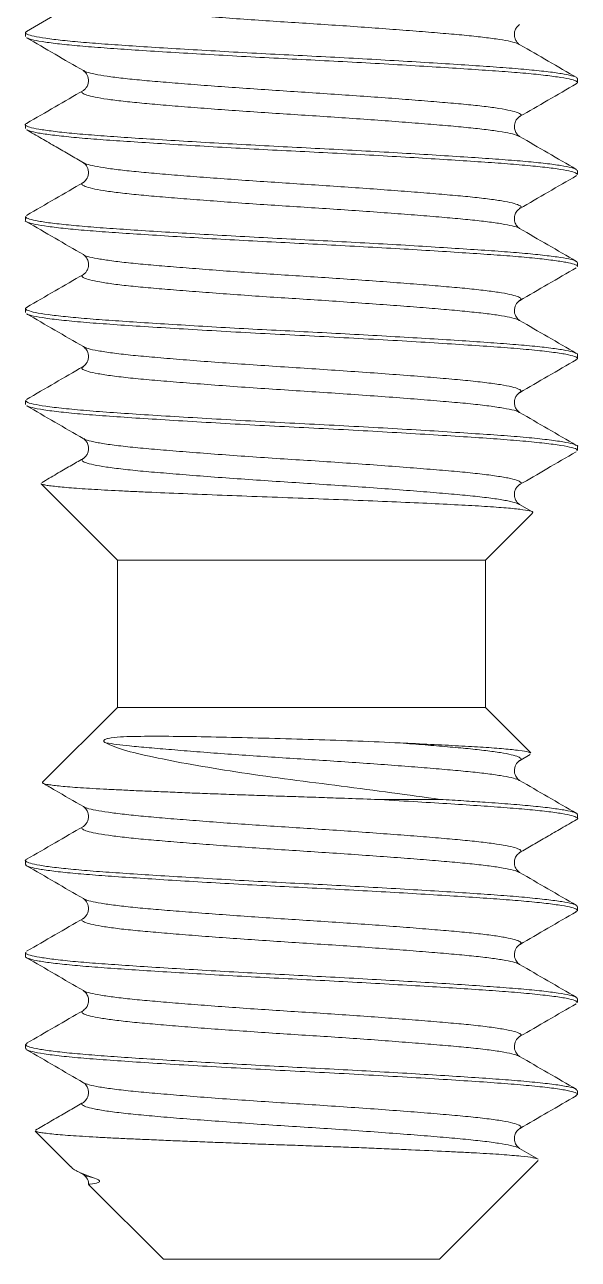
# Paper-space layout '_Right' of a CAD drawing. Header units: millimetres. Extents: x -3 to 3, y 0 to 26.5.
# Drawn here: x -3.01 to 3.01, y 0 to 13.42 of the extents above; entities that cross this region are included whole.
import ezdxf

# ---------------------------------------------------------------- set-up
doc = ezdxf.new("R2010")
doc.units = ezdxf.units.MM

psp = doc.layouts.new('_Right')

# ---------------------------------------------------------------- linework, layer by layer
at = {"color": 7, "linetype": 'Continuous', "lineweight": 15}
for p, q in [((-3, 13.334), (-3, 13.292)), ((2.37, 13.204), (2.367, 13.206)), ((3, 12.792), (3, 12.834)), ((-3, 12.334), (-3, 12.292)), ((3, 11.792), (3, 11.834)), ((2.367, 11.421), (2.369, 11.422)), ((-3, 11.334), (-3, 11.292)), ((3, 10.792), (3, 10.834)), ((-3, 10.334), (-3, 10.292)), ((3, 9.792), (3, 9.834)), ((-2.369, 9.704), (-2.367, 9.705)), ((-3, 9.334), (-3, 9.292)), ((3, 8.792), (3, 8.834)), ((-2.831, 8.431), (-2, 7.6)), ((2.505, 8.128), (2.371, 8.206)), ((2, 7.6), (2.511, 8.111)), ((-2, 7.6), (-2, 6)), ((2, 7.6), (-2, 7.6)), ((2, 6), (2, 7.6)), ((-2, 6), (-2.814, 5.186)), ((2, 6), (-2, 6)), ((2.495, 5.505), (2, 6)), ((2.371, 5.42), (2.487, 5.488)), ((1.509, 5), (0.794, 5)), ((3, 4.792), (3, 4.834)), ((-3, 4.334), (-3, 4.292)), ((3, 3.792), (3, 3.834)), ((-3, 3.334), (-3, 3.292)), ((3, 2.792), (3, 2.834)), ((-3, 2.334), (-3, 2.292)), ((-2.991, 2.28), (-2.993, 2.292)), ((3, 1.792), (3, 1.834)), ((-2.894, 1.394), (-2.507, 1.007)), ((2.573, 1.089), (2.371, 1.206)), ((-2.448, 0.965), (-2.372, 0.921)), ((1.5, 0), (2.573, 1.073)), ((-2.314, 0.814), (-1.5, 0)), ((1.5, 0), (-1.5, 0))]:
    psp.add_line(p, q, dxfattribs=at)
at = {"color": 7, "linetype": 'Continuous', "lineweight": 15, "flags": 128}
psp.add_lwpolyline([(-2.314, 0.815), (-2.302, 0.816), (-2.273, 0.819), (-2.228, 0.828), (-2.204, 0.837), (-2.197, 0.843), (-2.195, 0.847), (-2.195, 0.85), (-2.196, 0.853), (-2.197, 0.855), (-2.199, 0.857), (-2.201, 0.858), (-2.203, 0.86), (-2.208, 0.864), (-2.222, 0.871), (-2.261, 0.886), (-2.261, 0.886)], dxfattribs=at)
at = {"color": 7, "linetype": 'Continuous', "lineweight": 15}
for points, knots in [([(-2.372, 13.706), (-2.462, 13.654), (-2.667, 13.534), (-2.873, 13.415), (-2.988, 13.348)], [0, 0, 0, 0, 0.437556, 1, 1, 1, 1]), ([(2.995, 12.834), (2.996, 12.836), (3.003, 12.845), (2.961, 12.861), (2.867, 12.883), (2.714, 12.906), (2.512, 12.928), (2.265, 12.949), (1.979, 12.97), (1.656, 12.991), (1.299, 13.013), (0.915, 13.036), (0.518, 13.058), (0.114, 13.079), (-0.29, 13.099), (-0.692, 13.121), (-1.085, 13.143), (-1.458, 13.165), (-1.801, 13.187), (-2.108, 13.208), (-2.377, 13.229), (-2.605, 13.25), (-2.786, 13.273), (-2.916, 13.295), (-2.988, 13.317), (-3.01, 13.334), (-2.989, 13.345), (-2.981, 13.348)], [0, 0, 0, 0, 0.011837, 0.053518, 0.09583, 0.138385, 0.18078, 0.222625, 0.263828, 0.305677, 0.348074, 0.390628, 0.432938, 0.474615, 0.515862, 0.55786, 0.600325, 0.64286, 0.685066, 0.72656, 0.767934, 0.810065, 0.852579, 0.895077, 0.937161, 0.978479, 1, 1, 1, 1]), ([(2.371, 13.206), (2.362, 13.212), (2.347, 13.223), (2.328, 13.251), (2.319, 13.277), (2.316, 13.294), (2.314, 13.307), (2.314, 13.324), (2.317, 13.344), (2.326, 13.372), (2.346, 13.403), (2.362, 13.414), (2.371, 13.421)], [0, 0, 0, 0, 0.168442, 0.301109, 0.397738, 0.458119, 0.474715, 0.527672, 0.585672, 0.650678, 0.809157, 1, 1, 1, 1]), ([(-2.988, 13.278), (-2.885, 13.219), (-2.679, 13.1), (-2.474, 12.98), (-2.371, 12.921)], [0, 0, 0, 0, 0.500211, 1, 1, 1, 1]), ([(2.983, 12.778), (2.987, 12.78), (3.01, 12.789), (2.997, 12.804), (2.943, 12.825), (2.828, 12.847), (2.662, 12.87), (2.446, 12.892), (2.188, 12.913), (1.891, 12.933), (1.558, 12.955), (1.192, 12.977), (0.804, 13), (0.404, 13.022), (0, 13.042), (-0.404, 13.063), (-0.804, 13.085), (-1.192, 13.107), (-1.558, 13.129), (-1.891, 13.151), (-2.188, 13.171), (-2.446, 13.192), (-2.662, 13.214), (-2.828, 13.237), (-2.941, 13.258), (-2.971, 13.272), (-2.985, 13.278)], [0, 0, 0, 0, 0.010658, 0.053027, 0.096105, 0.13972, 0.183469, 0.226939, 0.269732, 0.312173, 0.355399, 0.399078, 0.442801, 0.486158, 0.528757, 0.571357, 0.614713, 0.658437, 0.702116, 0.745342, 0.787783, 0.830576, 0.874045, 0.917794, 0.96141, 1, 1, 1, 1]), ([(2.992, 12.846), (2.889, 12.905), (2.683, 13.025), (2.478, 13.144), (2.375, 13.203)], [0, 0, 0, 0, 0.500201, 1, 1, 1, 1]), ([(-2.371, 12.921), (-2.359, 12.911), (-2.334, 12.893), (-2.307, 12.823), (-2.326, 12.742), (-2.356, 12.718), (-2.371, 12.706)], [0, 0, 0, 0, 0.233109, 0.478109, 0.734439, 1, 1, 1, 1]), ([(2.371, 12.421), (2.474, 12.48), (2.679, 12.599), (2.885, 12.719), (2.988, 12.778)], [0, 0, 0, 0, 0.499794, 1, 1, 1, 1]), ([(-2.371, 12.706), (-2.474, 12.646), (-2.679, 12.527), (-2.885, 12.408), (-2.988, 12.348)], [0, 0, 0, 0, 0.4998062, 1, 1, 1, 1]), ([(2.993, 11.834), (2.994, 11.838), (2.997, 11.849), (2.94, 11.867), (2.829, 11.89), (2.661, 11.912), (2.446, 11.934), (2.188, 11.955), (1.891, 11.975), (1.558, 11.997), (1.192, 12.019), (0.804, 12.042), (0.404, 12.064), (0, 12.084), (-0.404, 12.105), (-0.804, 12.127), (-1.192, 12.149), (-1.558, 12.172), (-1.891, 12.193), (-2.188, 12.214), (-2.446, 12.235), (-2.662, 12.257), (-2.828, 12.279), (-2.943, 12.301), (-2.997, 12.323), (-3.01, 12.338), (-2.987, 12.347), (-2.982, 12.348)], [0, 0, 0, 0, 0.023515, 0.06538, 0.107769, 0.150286, 0.192533, 0.234122, 0.275368, 0.317378, 0.359828, 0.402321, 0.444457, 0.485858, 0.527259, 0.569396, 0.611889, 0.654338, 0.696348, 0.737595, 0.779184, 0.82143, 0.863947, 0.906336, 0.948201, 0.989378, 1, 1, 1, 1]), ([(2.372, 12.206), (2.362, 12.213), (2.344, 12.226), (2.321, 12.264), (2.314, 12.305), (2.316, 12.335), (2.322, 12.363), (2.343, 12.4), (2.361, 12.413), (2.372, 12.421)], [0, 0, 0, 0, 0.212776, 0.378799, 0.50002, 0.54818, 0.647723, 0.798508, 1, 1, 1, 1]), ([(-2.988, 12.278), (-2.934, 12.247), (-2.828, 12.186), (-2.67, 12.094), (-2.518, 12.006), (-2.419, 11.949), (-2.371, 11.92)], [0, 0, 0, 0, 0.265183, 0.51784, 0.761773, 1, 1, 1, 1]), ([(2.997, 11.792), (2.994, 11.798), (2.989, 11.811), (2.915, 11.831), (2.787, 11.854), (2.605, 11.876), (2.377, 11.898), (2.108, 11.919), (1.801, 11.939), (1.458, 11.961), (1.085, 11.984), (0.692, 12.006), (0.29, 12.028), (-0.114, 12.048), (-0.518, 12.069), (-0.915, 12.091), (-1.299, 12.113), (-1.656, 12.136), (-1.979, 12.157), (-2.265, 12.177), (-2.511, 12.199), (-2.714, 12.221), (-2.865, 12.243), (-2.956, 12.263), (-2.975, 12.274), (-2.982, 12.278)], [0, 0, 0, 0, 0.037362, 0.081907, 0.126891, 0.171892, 0.216487, 0.260282, 0.304203, 0.348877, 0.3939, 0.438849, 0.483304, 0.526964, 0.571079, 0.615863, 0.660906, 0.705784, 0.75008, 0.793694, 0.837986, 0.882861, 0.927905, 0.972692, 1, 1, 1, 1]), ([(2.988, 11.848), (2.885, 11.908), (2.68, 12.027), (2.474, 12.146), (2.372, 12.206)], [0, 0, 0, 0, 0.5002021, 1, 1, 1, 1]), ([(-2.371, 11.921), (-2.359, 11.911), (-2.334, 11.892), (-2.307, 11.823), (-2.326, 11.742), (-2.356, 11.718), (-2.371, 11.706)], [0, 0, 0, 0, 0.230813, 0.475119, 0.732146, 1, 1, 1, 1]), ([(-2.371, 11.706), (-2.474, 11.646), (-2.679, 11.527), (-2.885, 11.408), (-2.988, 11.348)], [0, 0, 0, 0, 0.499779, 1, 1, 1, 1]), ([(2.374, 11.423), (2.477, 11.482), (2.682, 11.601), (2.888, 11.72), (2.991, 11.78)], [0, 0, 0, 0, 0.499823, 1, 1, 1, 1]), ([(2.371, 11.206), (2.359, 11.215), (2.338, 11.231), (2.314, 11.282), (2.314, 11.342), (2.335, 11.392), (2.358, 11.41), (2.371, 11.42)], [0, 0, 0, 0, 0.256956, 0.428816, 0.571582, 0.744058, 1, 1, 1, 1]), ([(2.997, 10.792), (2.998, 10.793), (3.006, 10.801), (2.971, 10.816), (2.885, 10.838), (2.74, 10.86), (2.545, 10.882), (2.305, 10.904), (2.025, 10.924), (1.708, 10.945), (1.355, 10.968), (0.975, 10.99), (0.579, 11.012), (0.176, 11.033), (-0.228, 11.054), (-0.631, 11.075), (-1.026, 11.097), (-1.402, 11.12), (-1.751, 11.142), (-2.064, 11.163), (-2.339, 11.183), (-2.573, 11.205), (-2.762, 11.227), (-2.9, 11.25), (-2.977, 11.271), (-3.009, 11.285), (-3, 11.292), (-3, 11.292)], [0, 0, 0, 0, 0.005714, 0.048445, 0.091882, 0.13563, 0.179278, 0.222419, 0.264811, 0.307725, 0.351263, 0.395025, 0.438598, 0.481579, 0.523954, 0.567034, 0.610655, 0.654411, 0.69789, 0.740695, 0.783139, 0.826369, 0.870053, 0.913784, 0.957151, 0.999762, 1, 1, 1, 1]), ([(2.997, 10.834), (2.994, 10.84), (2.989, 10.853), (2.915, 10.874), (2.787, 10.896), (2.605, 10.918), (2.377, 10.94), (2.108, 10.961), (1.801, 10.981), (1.458, 11.003), (1.085, 11.026), (0.692, 11.048), (0.29, 11.07), (-0.114, 11.09), (-0.518, 11.111), (-0.915, 11.133), (-1.299, 11.156), (-1.656, 11.178), (-1.979, 11.199), (-2.265, 11.219), (-2.512, 11.241), (-2.714, 11.263), (-2.867, 11.285), (-2.961, 11.307), (-3.003, 11.324), (-2.996, 11.332), (-2.995, 11.334)], [0, 0, 0, 0, 0.036297, 0.079572, 0.123274, 0.166992, 0.210316, 0.252863, 0.295532, 0.338933, 0.382673, 0.42634, 0.469528, 0.511943, 0.554801, 0.598308, 0.642068, 0.685666, 0.7287, 0.77107, 0.8141, 0.857696, 0.901456, 0.944966, 0.987828, 1, 1, 1, 1]), ([(-2.988, 11.278), (-2.885, 11.219), (-2.679, 11.1), (-2.474, 10.98), (-2.371, 10.921)], [0, 0, 0, 0, 0.5002159, 1, 1, 1, 1]), ([(2.988, 10.848), (2.885, 10.908), (2.68, 11.027), (2.474, 11.146), (2.371, 11.206)], [0, 0, 0, 0, 0.5002257, 1, 1, 1, 1]), ([(-2.371, 10.921), (-2.362, 10.914), (-2.346, 10.903), (-2.323, 10.867), (-2.315, 10.833), (-2.314, 10.813), (-2.315, 10.807), (-2.315, 10.803), (-2.316, 10.794), (-2.319, 10.777), (-2.328, 10.751), (-2.347, 10.723), (-2.362, 10.712), (-2.371, 10.706)], [0, 0, 0, 0, 0.190881, 0.349494, 0.477255, 0.504521, 0.517459, 0.525601, 0.54217, 0.602494, 0.699062, 0.831656, 1, 1, 1, 1]), ([(2.371, 10.42), (2.474, 10.48), (2.679, 10.6), (2.885, 10.719), (2.988, 10.778)], [0, 0, 0, 0, 0.499783, 1, 1, 1, 1]), ([(-2.371, 10.706), (-2.474, 10.646), (-2.679, 10.527), (-2.885, 10.408), (-2.988, 10.348)], [0, 0, 0, 0, 0.499781, 1, 1, 1, 1]), ([(2.997, 9.834), (2.998, 9.835), (3.006, 9.843), (2.971, 9.858), (2.885, 9.88), (2.74, 9.902), (2.545, 9.925), (2.305, 9.946), (2.025, 9.966), (1.708, 9.988), (1.355, 10.01), (0.975, 10.032), (0.579, 10.054), (0.176, 10.076), (-0.228, 10.096), (-0.631, 10.117), (-1.026, 10.139), (-1.402, 10.162), (-1.751, 10.184), (-2.064, 10.205), (-2.339, 10.225), (-2.573, 10.247), (-2.762, 10.269), (-2.9, 10.292), (-2.98, 10.314), (-3.01, 10.332), (-2.99, 10.344), (-2.982, 10.348)], [0, 0, 0, 0, 0.005555, 0.047092, 0.089315, 0.131842, 0.17427, 0.216206, 0.257414, 0.299129, 0.341451, 0.383991, 0.426346, 0.468127, 0.509318, 0.551195, 0.593597, 0.636131, 0.678396, 0.720005, 0.761264, 0.803285, 0.84575, 0.888259, 0.930415, 0.971836, 1, 1, 1, 1]), ([(2.371, 10.206), (2.359, 10.215), (2.334, 10.234), (2.307, 10.304), (2.326, 10.384), (2.356, 10.408), (2.371, 10.421)], [0, 0, 0, 0, 0.230797, 0.475151, 0.732229, 1, 1, 1, 1]), ([(-2.988, 10.279), (-2.885, 10.219), (-2.68, 10.1), (-2.474, 9.98), (-2.371, 9.921)], [0, 0, 0, 0, 0.5002274, 1, 1, 1, 1]), ([(2.981, 9.778), (2.989, 9.783), (3.011, 9.795), (2.977, 9.815), (2.884, 9.838), (2.727, 9.862), (2.513, 9.886), (2.249, 9.908), (1.94, 9.93), (1.589, 9.953), (1.2, 9.977), (0.786, 10.001), (0.358, 10.024), (-0.073, 10.046), (-0.504, 10.068), (-0.928, 10.092), (-1.335, 10.116), (-1.712, 10.139), (-2.049, 10.162), (-2.344, 10.183), (-2.592, 10.207), (-2.788, 10.23), (-2.919, 10.254), (-2.982, 10.27), (-2.987, 10.278), (-2.987, 10.279)], [0, 0, 0, 0, 0.02944, 0.074911, 0.121207, 0.16785, 0.214339, 0.260186, 0.305385, 0.351387, 0.397943, 0.444559, 0.490736, 0.536041, 0.581667, 0.628048, 0.674699, 0.721122, 0.76683, 0.812083, 0.858201, 0.904799, 0.951379, 0.997447, 1, 1, 1, 1]), ([(2.988, 9.848), (2.885, 9.908), (2.679, 10.027), (2.474, 10.146), (2.371, 10.206)], [0, 0, 0, 0, 0.500218, 1, 1, 1, 1]), ([(-2.372, 9.921), (-2.359, 9.911), (-2.334, 9.893), (-2.307, 9.823), (-2.326, 9.742), (-2.356, 9.718), (-2.372, 9.706)], [0, 0, 0, 0, 0.231464, 0.476057, 0.732957, 1, 1, 1, 1]), ([(-2.374, 9.704), (-2.477, 9.645), (-2.682, 9.525), (-2.887, 9.406), (-2.99, 9.347)], [0, 0, 0, 0, 0.499829, 1, 1, 1, 1]), ([(2.371, 9.42), (2.474, 9.48), (2.679, 9.6), (2.885, 9.719), (2.988, 9.778)], [0, 0, 0, 0, 0.499777, 1, 1, 1, 1]), ([(2.371, 9.206), (2.362, 9.212), (2.346, 9.223), (2.323, 9.26), (2.315, 9.293), (2.314, 9.313), (2.315, 9.319), (2.315, 9.324), (2.316, 9.333), (2.319, 9.35), (2.328, 9.375), (2.347, 9.403), (2.362, 9.414), (2.371, 9.42)], [0, 0, 0, 0, 0.1912139, 0.3500084, 0.4778199, 0.5050803, 0.5180137, 0.5261286, 0.5426522, 0.6028804, 0.6993408, 0.8318086, 1, 1, 1, 1]), ([(2.999, 8.834), (3, 8.834), (3.01, 8.842), (2.974, 8.857), (2.885, 8.88), (2.727, 8.904), (2.514, 8.928), (2.249, 8.951), (1.94, 8.972), (1.589, 8.995), (1.2, 9.019), (0.786, 9.043), (0.358, 9.066), (-0.073, 9.088), (-0.504, 9.11), (-0.928, 9.134), (-1.335, 9.158), (-1.712, 9.181), (-2.05, 9.204), (-2.344, 9.226), (-2.592, 9.249), (-2.788, 9.273), (-2.922, 9.296), (-2.993, 9.317), (-2.994, 9.329), (-2.995, 9.334)], [0, 0, 0, 0, 0.00076, 0.046255, 0.092575, 0.139242, 0.185756, 0.231627, 0.276849, 0.322876, 0.369456, 0.416096, 0.462297, 0.507625, 0.553276, 0.59968, 0.646356, 0.692803, 0.738535, 0.783812, 0.829954, 0.876575, 0.92318, 0.969272, 1, 1, 1, 1]), ([(-2.988, 9.279), (-2.885, 9.219), (-2.68, 9.1), (-2.474, 8.98), (-2.372, 8.921)], [0, 0, 0, 0, 0.500207, 1, 1, 1, 1]), ([(2.993, 8.792), (2.994, 8.795), (3.001, 8.805), (2.947, 8.824), (2.831, 8.847), (2.65, 8.871), (2.416, 8.895), (2.134, 8.917), (1.808, 8.939), (1.441, 8.962), (1.041, 8.986), (0.62, 9.01), (0.19, 9.033), (-0.242, 9.054), (-0.671, 9.077), (-1.09, 9.101), (-1.487, 9.125), (-1.848, 9.148), (-2.17, 9.17), (-2.446, 9.192), (-2.675, 9.216), (-2.846, 9.24), (-2.952, 9.261), (-2.973, 9.273), (-2.981, 9.278)], [0, 0, 0, 0, 0.018902, 0.06611, 0.113979, 0.162006, 0.209676, 0.256497, 0.303282, 0.350931, 0.398954, 0.446837, 0.494075, 0.54061, 0.58795, 0.635877, 0.683882, 0.731454, 0.778129, 0.825075, 0.872813, 0.920849, 0.968666, 1, 1, 1, 1]), ([(2.988, 8.848), (2.885, 8.908), (2.68, 9.027), (2.474, 9.146), (2.371, 9.206)], [0, 0, 0, 0, 0.5002223, 1, 1, 1, 1]), ([(-2.371, 8.92), (-2.361, 8.913), (-2.343, 8.9), (-2.323, 8.864), (-2.316, 8.837), (-2.315, 8.821), (-2.314, 8.813), (-2.315, 8.793), (-2.321, 8.765), (-2.343, 8.727), (-2.361, 8.714), (-2.371, 8.706)], [0, 0, 0, 0, 0.199991, 0.350211, 0.450243, 0.481379, 0.499969, 0.518562, 0.64967, 0.799937, 1, 1, 1, 1]), ([(2.371, 8.421), (2.471, 8.478), (2.676, 8.598), (2.881, 8.717), (2.988, 8.778)], [0, 0, 0, 0, 0.483201, 1, 1, 1, 1]), ([(-2.375, 8.703), (-2.421, 8.677), (-2.513, 8.624), (-2.664, 8.536), (-2.77, 8.474), (-2.822, 8.444), (-2.823, 8.444)], [0, 0, 0, 0, 0.321991, 0.648848, 0.992721, 1, 1, 1, 1]), ([(-2.374, 8.704), (-2.374, 8.704), (-2.374, 8.705), (-2.372, 8.705), (-2.37, 8.706)], [0, 0, 0, 0, 0.231679, 1, 1, 1, 1]), ([(2.507, 8.115), (2.511, 8.116), (2.527, 8.123), (2.487, 8.136), (2.385, 8.153), (2.208, 8.17), (1.969, 8.187), (1.67, 8.203), (1.325, 8.22), (0.935, 8.237), (0.515, 8.254), (0.073, 8.271), (-0.372, 8.287), (-0.816, 8.304), (-1.24, 8.321), (-1.571, 8.335), (-1.816, 8.346), (-2.043, 8.357), (-2.245, 8.368), (-2.417, 8.379), (-2.531, 8.388), (-2.628, 8.396), (-2.708, 8.405), (-2.77, 8.413), (-2.81, 8.422), (-2.83, 8.428), (-2.83, 8.431), (-2.83, 8.432)], [0, 0, 0, 0, 0.014351, 0.06352, 0.114035, 0.164563, 0.216556, 0.26708, 0.319, 0.370738, 0.423955, 0.476048, 0.529627, 0.582354, 0.636555, 0.690213, 0.717744, 0.745477, 0.799216, 0.82675, 0.854475, 0.882015, 0.909746, 0.93808, 0.966623, 0.994163, 1, 1, 1, 1]), ([(2.371, 8.206), (2.362, 8.212), (2.347, 8.223), (2.328, 8.251), (2.319, 8.277), (2.316, 8.294), (2.314, 8.307), (2.314, 8.324), (2.317, 8.344), (2.326, 8.372), (2.346, 8.403), (2.362, 8.414), (2.371, 8.421)], [0, 0, 0, 0, 0.168022, 0.300349, 0.39669, 0.456815, 0.473293, 0.526238, 0.584341, 0.649495, 0.808442, 1, 1, 1, 1]), ([(-2.128, 5.613), (-2.134, 5.617), (-2.14, 5.62), (-2.146, 5.627), (-2.148, 5.63), (-2.149, 5.635), (-2.149, 5.637), (-2.146, 5.643), (-2.141, 5.647), (-2.123, 5.658), (-2.112, 5.66), (-2.09, 5.665), (-2.079, 5.667), (-2.025, 5.675), (-1.981, 5.678), (-1.841, 5.684), (-1.736, 5.685), (-1.506, 5.686), (-1.381, 5.685), (-1.109, 5.681), (-0.965, 5.678), (-0.666, 5.671), (-0.51, 5.668), (-0.19, 5.659), (-0.029, 5.655), (0.293, 5.645), (0.455, 5.639), (0.771, 5.627), (0.924, 5.621), (1.072, 5.613)], [0, 0, 0, 0, 0.015625, 0.015625, 0.023438, 0.023438, 0.027344, 0.027344, 0.03125, 0.03125, 0.046875, 0.046875, 0.0625, 0.0625, 0.125, 0.125, 0.25, 0.25, 0.375, 0.375, 0.5, 0.5, 0.625, 0.625, 0.75, 0.75, 0.875, 0.875, 1, 1, 1, 1]), ([(1.509, 5), (1.337, 5.024), (1.161, 5.047), (0.802, 5.095), (0.617, 5.12), (0.247, 5.168), (0.064, 5.191), (-0.298, 5.238), (-0.479, 5.264), (-0.82, 5.315), (-0.982, 5.341), (-1.288, 5.395), (-1.432, 5.422), (-1.687, 5.475), (-1.801, 5.501), (-1.995, 5.555), (-2.071, 5.584), (-2.128, 5.613)], [0, 0, 0, 0, 0.125, 0.125, 0.25, 0.25, 0.375, 0.375, 0.5, 0.5, 0.625, 0.625, 0.75, 0.75, 0.875, 0.875, 1, 1, 1, 1]), ([(1.072, 5.613), (1.185, 5.608), (1.413, 5.597), (1.717, 5.581), (1.987, 5.566), (2.21, 5.549), (2.375, 5.531), (2.475, 5.516), (2.486, 5.506), (2.491, 5.502)], [0, 0, 0, 0, 0.139856, 0.283391, 0.42987, 0.580314, 0.731679, 0.887431, 1, 1, 1, 1]), ([(2.371, 5.206), (2.359, 5.215), (2.334, 5.234), (2.307, 5.303), (2.326, 5.384), (2.356, 5.408), (2.371, 5.421)], [0, 0, 0, 0, 0.233374, 0.478469, 0.734724, 1, 1, 1, 1]), ([(-2.813, 5.185), (-2.814, 5.183), (-2.82, 5.176), (-2.785, 5.165), (-2.713, 5.154), (-2.639, 5.145), (-2.546, 5.137), (-2.435, 5.128), (-2.305, 5.12), (-2.158, 5.111), (-1.996, 5.104), (-1.822, 5.095), (-1.632, 5.087), (-1.429, 5.079), (-1.216, 5.07), (-0.992, 5.061), (-0.758, 5.053), (-0.519, 5.044), (-0.276, 5.036), (-0.03, 5.028), (0.219, 5.02), (0.496, 5.01), (0.686, 5.004), (0.794, 5)], [0, 0, 0, 0, 0.033334, 0.119967, 0.164363, 0.209071, 0.253284, 0.297803, 0.343291, 0.389114, 0.433326, 0.477836, 0.523268, 0.569016, 0.614242, 0.659779, 0.706296, 0.753153, 0.798591, 0.844345, 0.891077, 0.938134, 1, 1, 1, 1]), ([(-2.807, 5.173), (-2.764, 5.149), (-2.619, 5.064), (-2.474, 4.98), (-2.371, 4.921)], [0, 0, 0, 0, 0.291986, 1, 1, 1, 1]), ([(2.988, 4.848), (2.885, 4.908), (2.68, 5.027), (2.474, 5.146), (2.372, 5.206)], [0, 0, 0, 0, 0.500213, 1, 1, 1, 1]), ([(2.984, 4.778), (2.987, 4.78), (3.01, 4.788), (2.999, 4.802), (2.949, 4.824), (2.838, 4.846), (2.676, 4.868), (2.463, 4.89), (2.208, 4.911), (1.914, 4.932), (1.584, 4.953), (1.21, 4.976), (0.937, 4.992), (0.794, 5)], [0, 0, 0, 0, 0.016364, 0.11195, 0.209023, 0.307375, 0.406096, 0.504254, 0.60095, 0.696632, 0.794053, 0.892562, 1, 1, 1, 1]), ([(2.996, 4.834), (2.997, 4.836), (3.005, 4.844), (2.966, 4.86), (2.876, 4.882), (2.727, 4.904), (2.528, 4.926), (2.285, 4.948), (2.026, 4.966), (1.766, 4.984), (1.595, 4.995), (1.509, 5)], [0, 0, 0, 0, 0.027262, 0.156062, 0.286897, 0.418572, 0.549847, 0.679503, 0.807025, 0.902936, 1, 1, 1, 1]), ([(-2.371, 4.92), (-2.359, 4.911), (-2.334, 4.893), (-2.307, 4.823), (-2.326, 4.742), (-2.356, 4.718), (-2.371, 4.706)], [0, 0, 0, 0, 0.233304, 0.478348, 0.734603, 1, 1, 1, 1]), ([(-2.371, 4.706), (-2.474, 4.646), (-2.679, 4.527), (-2.885, 4.408), (-2.988, 4.348)], [0, 0, 0, 0, 0.4997964, 1, 1, 1, 1]), ([(2.371, 4.421), (2.42, 4.449), (2.517, 4.505), (2.669, 4.594), (2.828, 4.686), (2.934, 4.747), (2.988, 4.778)], [0, 0, 0, 0, 0.237379, 0.480468, 0.733091, 1, 1, 1, 1]), ([(2.993, 3.834), (2.995, 3.838), (2.999, 3.848), (2.946, 3.866), (2.839, 3.888), (2.675, 3.91), (2.463, 3.932), (2.208, 3.954), (1.914, 3.974), (1.584, 3.996), (1.22, 4.018), (0.833, 4.04), (0.433, 4.062), (0.03, 4.083), (-0.374, 4.103), (-0.775, 4.125), (-1.165, 4.148), (-1.532, 4.17), (-1.868, 4.192), (-2.168, 4.212), (-2.429, 4.233), (-2.647, 4.255), (-2.818, 4.277), (-2.936, 4.3), (-2.995, 4.321), (-3.01, 4.337), (-2.987, 4.346), (-2.982, 4.348)], [0, 0, 0, 0, 0.020473, 0.062293, 0.104664, 0.147194, 0.189482, 0.23114, 0.272361, 0.314331, 0.35677, 0.399282, 0.441466, 0.482941, 0.524288, 0.566391, 0.60888, 0.651355, 0.693418, 0.734716, 0.77625, 0.818469, 0.860989, 0.903408, 0.945333, 0.986532, 1, 1, 1, 1]), ([(2.371, 4.206), (2.356, 4.218), (2.331, 4.238), (2.315, 4.285), (2.314, 4.314), (2.315, 4.327), (2.318, 4.351), (2.336, 4.393), (2.358, 4.41), (2.371, 4.421)], [0, 0, 0, 0, 0.288934, 0.462436, 0.505753, 0.531366, 0.579757, 0.744784, 1, 1, 1, 1]), ([(2.981, 3.778), (2.988, 3.781), (3.01, 3.792), (2.991, 3.808), (2.923, 3.83), (2.798, 3.852), (2.62, 3.875), (2.396, 3.896), (2.129, 3.917), (1.825, 3.938), (1.484, 3.96), (1.113, 3.982), (0.721, 4.004), (0.32, 4.026), (-0.085, 4.046), (-0.488, 4.067), (-0.887, 4.089), (-1.271, 4.112), (-1.631, 4.134), (-1.957, 4.156), (-2.245, 4.176), (-2.495, 4.197), (-2.7, 4.219), (-2.857, 4.242), (-2.956, 4.264), (-3.002, 4.28), (-2.995, 4.29), (-2.994, 4.292)], [0, 0, 0, 0, 0.018798, 0.060061, 0.102086, 0.144554, 0.187068, 0.229227, 0.270652, 0.312067, 0.35422, 0.396732, 0.439202, 0.481235, 0.522504, 0.564107, 0.60637, 0.648907, 0.691317, 0.733205, 0.774402, 0.816178, 0.858533, 0.901076, 0.943407, 0.985135, 1, 1, 1, 1]), ([(-2.988, 4.278), (-2.885, 4.219), (-2.679, 4.1), (-2.474, 3.98), (-2.371, 3.921)], [0, 0, 0, 0, 0.500214, 1, 1, 1, 1]), ([(2.988, 3.848), (2.885, 3.908), (2.679, 4.027), (2.474, 4.146), (2.371, 4.206)], [0, 0, 0, 0, 0.500223, 1, 1, 1, 1]), ([(-2.371, 3.921), (-2.359, 3.911), (-2.334, 3.892), (-2.307, 3.823), (-2.326, 3.742), (-2.356, 3.718), (-2.371, 3.706)], [0, 0, 0, 0, 0.230571, 0.474825, 0.731953, 1, 1, 1, 1]), ([(2.371, 3.42), (2.474, 3.48), (2.679, 3.6), (2.885, 3.719), (2.988, 3.778)], [0, 0, 0, 0, 0.4997781, 1, 1, 1, 1]), ([(-2.371, 3.706), (-2.474, 3.646), (-2.68, 3.527), (-2.885, 3.408), (-2.988, 3.348)], [0, 0, 0, 0, 0.499788, 1, 1, 1, 1]), ([(2.371, 3.206), (2.359, 3.215), (2.334, 3.234), (2.307, 3.304), (2.326, 3.384), (2.356, 3.408), (2.371, 3.42)], [0, 0, 0, 0, 0.230579, 0.474798, 0.731893, 1, 1, 1, 1]), ([(2.994, 2.792), (2.993, 2.798), (2.991, 2.81), (2.914, 2.832), (2.776, 2.855), (2.577, 2.879), (2.331, 2.902), (2.047, 2.923), (1.732, 2.944), (1.382, 2.966), (1.004, 2.988), (0.608, 3.01), (0.206, 3.032), (-0.199, 3.052), (-0.601, 3.074), (-0.997, 3.096), (-1.376, 3.118), (-1.726, 3.14), (-2.042, 3.161), (-2.32, 3.182), (-2.558, 3.203), (-2.75, 3.225), (-2.892, 3.248), (-2.974, 3.27), (-3.007, 3.284), (-2.999, 3.292), (-2.998, 3.292)], [0, 0, 0, 0, 0.033823, 0.079961, 0.126579, 0.17318, 0.219269, 0.261687, 0.304541, 0.348047, 0.391807, 0.435408, 0.478447, 0.520818, 0.563844, 0.607439, 0.6512, 0.694714, 0.737582, 0.779993, 0.823174, 0.866839, 0.910582, 0.95399, 0.99667, 1, 1, 1, 1]), ([(2.995, 2.834), (2.994, 2.84), (2.991, 2.852), (2.922, 2.872), (2.798, 2.894), (2.62, 2.917), (2.396, 2.939), (2.129, 2.959), (1.825, 2.98), (1.484, 3.002), (1.113, 3.024), (0.721, 3.046), (0.32, 3.068), (-0.085, 3.089), (-0.488, 3.11), (-0.887, 3.132), (-1.271, 3.154), (-1.631, 3.176), (-1.957, 3.198), (-2.245, 3.218), (-2.495, 3.239), (-2.7, 3.261), (-2.857, 3.284), (-2.956, 3.306), (-3.002, 3.323), (-2.995, 3.332), (-2.994, 3.334)], [0, 0, 0, 0, 0.033146, 0.076375, 0.120059, 0.16379, 0.207156, 0.249768, 0.292368, 0.335728, 0.379457, 0.423144, 0.46638, 0.508831, 0.551625, 0.595099, 0.638854, 0.682478, 0.725566, 0.767942, 0.810914, 0.854482, 0.898244, 0.941786, 0.984709, 1, 1, 1, 1]), ([(-2.988, 3.278), (-2.885, 3.219), (-2.679, 3.1), (-2.474, 2.98), (-2.371, 2.921)], [0, 0, 0, 0, 0.500207, 1, 1, 1, 1]), ([(2.988, 2.848), (2.885, 2.908), (2.679, 3.027), (2.474, 3.146), (2.371, 3.206)], [0, 0, 0, 0, 0.500207, 1, 1, 1, 1]), ([(-2.371, 2.921), (-2.358, 2.91), (-2.335, 2.893), (-2.318, 2.85), (-2.314, 2.821), (-2.315, 2.784), (-2.333, 2.736), (-2.357, 2.717), (-2.371, 2.706)], [0, 0, 0, 0, 0.255914, 0.423227, 0.473369, 0.547918, 0.720918, 1, 1, 1, 1]), ([(-2.371, 2.706), (-2.474, 2.646), (-2.679, 2.527), (-2.885, 2.408), (-2.988, 2.348)], [0, 0, 0, 0, 0.499778, 1, 1, 1, 1]), ([(2.371, 2.421), (2.474, 2.48), (2.68, 2.6), (2.885, 2.719), (2.988, 2.778)], [0, 0, 0, 0, 0.499788, 1, 1, 1, 1]), ([(2.371, 2.206), (2.359, 2.215), (2.334, 2.234), (2.307, 2.303), (2.326, 2.384), (2.356, 2.408), (2.371, 2.421)], [0, 0, 0, 0, 0.233319, 0.47841, 0.734692, 1, 1, 1, 1]), ([(2.994, 1.834), (2.993, 1.84), (2.991, 1.853), (2.914, 1.874), (2.776, 1.898), (2.577, 1.921), (2.331, 1.944), (2.047, 1.965), (1.732, 1.986), (1.382, 2.008), (1.004, 2.03), (0.608, 2.053), (0.206, 2.074), (-0.199, 2.094), (-0.601, 2.116), (-0.997, 2.138), (-1.376, 2.16), (-1.726, 2.182), (-2.042, 2.203), (-2.32, 2.224), (-2.558, 2.245), (-2.75, 2.268), (-2.891, 2.29), (-2.976, 2.312), (-3.01, 2.331), (-2.991, 2.343), (-2.983, 2.348)], [0, 0, 0, 0, 0.032882, 0.077736, 0.123057, 0.168362, 0.213168, 0.254406, 0.296068, 0.338363, 0.380906, 0.423294, 0.465135, 0.506328, 0.548157, 0.590539, 0.633082, 0.675385, 0.71706, 0.758292, 0.800271, 0.842722, 0.885247, 0.927447, 0.96894, 1, 1, 1, 1]), ([(-2.988, 2.278), (-2.885, 2.219), (-2.679, 2.1), (-2.474, 1.98), (-2.371, 1.92)], [0, 0, 0, 0, 0.500223, 1, 1, 1, 1]), ([(2.982, 1.778), (2.991, 1.784), (3.011, 1.797), (2.969, 1.817), (2.869, 1.841), (2.705, 1.865), (2.485, 1.888), (2.215, 1.911), (1.9, 1.933), (1.544, 1.956), (1.152, 1.98), (0.735, 2.003), (0.307, 2.027), (-0.124, 2.048), (-0.555, 2.071), (-0.978, 2.095), (-1.382, 2.118), (-1.754, 2.142), (-2.087, 2.164), (-2.376, 2.186), (-2.618, 2.209), (-2.806, 2.233), (-2.935, 2.257), (-2.969, 2.271), (-2.986, 2.278)], [0, 0, 0, 0, 0.034984, 0.080589, 0.126964, 0.173628, 0.220079, 0.265832, 0.311081, 0.357187, 0.403789, 0.450391, 0.496497, 0.541746, 0.587498, 0.633949, 0.680613, 0.726988, 0.772594, 0.817936, 0.864149, 0.910783, 0.957341, 1, 1, 1, 1]), ([(2.988, 1.848), (2.885, 1.908), (2.679, 2.027), (2.474, 2.146), (2.371, 2.206)], [0, 0, 0, 0, 0.500213, 1, 1, 1, 1]), ([(-2.371, 1.92), (-2.359, 1.911), (-2.334, 1.893), (-2.307, 1.823), (-2.326, 1.742), (-2.356, 1.718), (-2.371, 1.706)], [0, 0, 0, 0, 0.2332, 0.478206, 0.734488, 1, 1, 1, 1]), ([(2.371, 1.42), (2.474, 1.48), (2.679, 1.599), (2.885, 1.719), (2.988, 1.778)], [0, 0, 0, 0, 0.499796, 1, 1, 1, 1]), ([(-2.371, 1.706), (-2.419, 1.678), (-2.517, 1.621), (-2.669, 1.533), (-2.795, 1.46), (-2.869, 1.417), (-2.891, 1.404)], [0, 0, 0, 0, 0.281688, 0.570044, 0.870076, 1, 1, 1, 1]), ([(-2.893, 1.395), (-2.891, 1.393), (-2.885, 1.388), (-2.852, 1.38), (-2.796, 1.372), (-2.72, 1.363), (-2.625, 1.354), (-2.513, 1.345), (-2.382, 1.337), (-2.235, 1.328), (-2.073, 1.319), (-1.898, 1.311), (-1.706, 1.303), (-1.504, 1.294), (-1.294, 1.285), (-1.077, 1.277), (-0.851, 1.268), (-0.62, 1.259), (-0.388, 1.25), (-0.156, 1.242), (0.08, 1.234), (0.313, 1.225), (0.541, 1.217), (0.763, 1.208), (0.981, 1.199), (1.256, 1.187), (1.512, 1.176), (1.743, 1.164), (1.904, 1.156), (2.049, 1.148), (2.178, 1.139), (2.292, 1.13), (2.417, 1.119), (2.506, 1.107), (2.557, 1.096), (2.568, 1.091), (2.572, 1.088)], [0, 0, 0, 0, 0.021915, 0.051314, 0.081388, 0.111696, 0.140143, 0.168788, 0.198058, 0.227544, 0.255942, 0.284539, 0.313779, 0.343248, 0.371146, 0.399451, 0.427962, 0.456898, 0.484611, 0.512517, 0.540725, 0.569355, 0.596806, 0.624458, 0.652419, 0.680804, 0.734592, 0.76219, 0.789991, 0.816889, 0.844039, 0.871394, 0.899226, 0.951436, 0.978224, 1, 1, 1, 1]), ([(2.371, 1.206), (2.358, 1.217), (2.335, 1.234), (2.317, 1.278), (2.314, 1.308), (2.315, 1.323), (2.318, 1.349), (2.335, 1.393), (2.358, 1.41), (2.371, 1.42)], [0, 0, 0, 0, 0.269245, 0.441732, 0.492005, 0.521938, 0.573827, 0.743409, 1, 1, 1, 1]), ([(-2.261, 0.886), (-2.313, 0.906), (-2.419, 0.946), (-2.493, 0.985), (-2.504, 1.006), (-2.505, 1.008)], [0, 0, 0, 0, 0.464248, 0.940597, 1, 1, 1, 1]), ([(-2.371, 0.921), (-2.359, 0.911), (-2.334, 0.891), (-2.309, 0.842), (-2.315, 0.817), (-2.316, 0.815)], [0, 0, 0, 0, 0.461102, 0.957771, 1, 1, 1, 1])]:
    psp.add_open_spline(points, degree=3, knots=knots, dxfattribs=at)
at = {"color": 8, "linetype": 'Continuous', "lineweight": 15}
for points, knots in [([(2.367, 13.206), (2.362, 13.209), (2.349, 13.219), (2.278, 13.238), (2.159, 13.26), (1.998, 13.282), (1.802, 13.304), (1.574, 13.324), (1.317, 13.345), (1.033, 13.367), (0.728, 13.39), (0.412, 13.412), (0.091, 13.433), (-0.231, 13.453), (-0.55, 13.475), (-0.863, 13.497), (-1.16, 13.52), (-1.433, 13.541), (-1.677, 13.562), (-1.891, 13.583), (-2.073, 13.605), (-2.217, 13.627), (-2.32, 13.649), (-2.377, 13.671), (-2.395, 13.689), (-2.375, 13.701), (-2.367, 13.706)], [0, 0, 0, 0, 0.019946, 0.063437, 0.107179, 0.150757, 0.193766, 0.236114, 0.279128, 0.322707, 0.366449, 0.409938, 0.452775, 0.495168, 0.538336, 0.581985, 0.625707, 0.669089, 0.711737, 0.754262, 0.797566, 0.841266, 0.884949, 0.928206, 0.970672, 1, 1, 1, 1]), ([(2.366, 12.42), (2.372, 12.423), (2.394, 12.433), (2.385, 12.449), (2.341, 12.471), (2.25, 12.493), (2.117, 12.516), (1.946, 12.538), (1.741, 12.559), (1.505, 12.579), (1.239, 12.601), (0.949, 12.623), (0.64, 12.645), (0.321, 12.667), (0, 12.688), (-0.321, 12.709), (-0.64, 12.731), (-0.949, 12.753), (-1.239, 12.775), (-1.505, 12.797), (-1.741, 12.817), (-1.946, 12.838), (-2.118, 12.86), (-2.249, 12.883), (-2.335, 12.903), (-2.358, 12.915), (-2.367, 12.921)], [0, 0, 0, 0, 0.017814, 0.060184, 0.103265, 0.146885, 0.19064, 0.234114, 0.27691, 0.319352, 0.362582, 0.406266, 0.449995, 0.493356, 0.535957, 0.578559, 0.62192, 0.665649, 0.709333, 0.752563, 0.795005, 0.837801, 0.881275, 0.92503, 0.96865, 1, 1, 1, 1]), ([(2.367, 12.206), (2.358, 12.211), (2.336, 12.223), (2.249, 12.244), (2.117, 12.266), (1.946, 12.288), (1.741, 12.309), (1.505, 12.33), (1.239, 12.351), (0.949, 12.374), (0.64, 12.396), (0.321, 12.418), (0, 12.439), (-0.321, 12.459), (-0.64, 12.481), (-0.949, 12.503), (-1.239, 12.526), (-1.505, 12.547), (-1.741, 12.568), (-1.946, 12.589), (-2.117, 12.611), (-2.25, 12.633), (-2.341, 12.655), (-2.385, 12.677), (-2.394, 12.693), (-2.372, 12.703), (-2.366, 12.706)], [0, 0, 0, 0, 0.031747, 0.075348, 0.119082, 0.162536, 0.205312, 0.247734, 0.290944, 0.334608, 0.378317, 0.421658, 0.46424, 0.506821, 0.550162, 0.593871, 0.637535, 0.680745, 0.723167, 0.765943, 0.809397, 0.853131, 0.896732, 0.939793, 0.982143, 1, 1, 1, 1]), ([(2.369, 11.422), (2.376, 11.427), (2.395, 11.438), (2.377, 11.455), (2.32, 11.477), (2.217, 11.5), (2.073, 11.522), (1.891, 11.544), (1.677, 11.564), (1.433, 11.585), (1.16, 11.607), (0.863, 11.629), (0.55, 11.652), (0.231, 11.673), (-0.091, 11.694), (-0.412, 11.715), (-0.728, 11.737), (-1.033, 11.759), (-1.317, 11.781), (-1.574, 11.803), (-1.802, 11.823), (-1.998, 11.844), (-2.159, 11.867), (-2.278, 11.889), (-2.348, 11.907), (-2.362, 11.917), (-2.366, 11.92)], [0, 0, 0, 0, 0.025863, 0.068521, 0.111972, 0.155853, 0.19975, 0.24325, 0.285967, 0.328808, 0.372385, 0.416305, 0.460151, 0.503514, 0.546099, 0.589129, 0.632814, 0.676753, 0.72053, 0.763737, 0.806277, 0.84948, 0.893255, 0.937194, 0.980882, 1, 1, 1, 1]), ([(2.371, 11.206), (2.371, 11.206), (2.366, 11.213), (2.316, 11.228), (2.218, 11.25), (2.072, 11.273), (1.891, 11.294), (1.677, 11.315), (1.433, 11.336), (1.16, 11.358), (0.863, 11.38), (0.55, 11.402), (0.231, 11.424), (-0.091, 11.444), (-0.412, 11.465), (-0.728, 11.487), (-1.033, 11.51), (-1.317, 11.532), (-1.574, 11.553), (-1.802, 11.574), (-1.998, 11.595), (-2.159, 11.617), (-2.28, 11.64), (-2.359, 11.662), (-2.389, 11.683), (-2.392, 11.697), (-2.371, 11.705), (-2.369, 11.706)], [0, 0, 0, 0, 0.00063, 0.043889, 0.087576, 0.131279, 0.174587, 0.217115, 0.259766, 0.303151, 0.346876, 0.390528, 0.433699, 0.476096, 0.518936, 0.562428, 0.606172, 0.649755, 0.692772, 0.735123, 0.778136, 0.821716, 0.865461, 0.908956, 0.951801, 0.994195, 1, 1, 1, 1]), ([(2.371, 10.421), (2.379, 10.427), (2.395, 10.441), (2.365, 10.462), (2.295, 10.484), (2.18, 10.506), (2.025, 10.528), (1.834, 10.55), (1.611, 10.57), (1.358, 10.591), (1.078, 10.613), (0.776, 10.636), (0.46, 10.658), (0.14, 10.679), (-0.182, 10.699), (-0.502, 10.721), (-0.816, 10.743), (-1.116, 10.766), (-1.393, 10.788), (-1.642, 10.809), (-1.861, 10.829), (-2.047, 10.851), (-2.198, 10.873), (-2.304, 10.895), (-2.36, 10.911), (-2.367, 10.919), (-2.368, 10.921)], [0, 0, 0, 0, 0.041783, 0.084507, 0.127939, 0.171685, 0.215329, 0.258465, 0.300849, 0.343757, 0.387291, 0.43105, 0.474618, 0.517594, 0.559961, 0.603036, 0.646653, 0.690406, 0.73388, 0.776679, 0.819116, 0.86234, 0.906021, 0.949749, 0.993111, 1, 1, 1, 1]), ([(2.367, 10.206), (2.365, 10.208), (2.355, 10.217), (2.293, 10.234), (2.181, 10.257), (2.025, 10.279), (1.834, 10.3), (1.611, 10.321), (1.358, 10.342), (1.078, 10.364), (0.776, 10.386), (0.46, 10.408), (0.14, 10.43), (-0.182, 10.45), (-0.502, 10.471), (-0.816, 10.494), (-1.116, 10.516), (-1.393, 10.538), (-1.642, 10.559), (-1.861, 10.579), (-2.047, 10.601), (-2.197, 10.624), (-2.307, 10.646), (-2.371, 10.668), (-2.395, 10.687), (-2.377, 10.7), (-2.368, 10.706)], [0, 0, 0, 0, 0.012425, 0.055857, 0.099602, 0.143246, 0.186382, 0.228766, 0.271673, 0.315207, 0.358965, 0.402534, 0.44551, 0.487877, 0.530951, 0.574568, 0.61832, 0.661795, 0.704593, 0.74703, 0.790254, 0.833934, 0.877662, 0.921024, 0.963628, 1, 1, 1, 1]), ([(2.367, 9.42), (2.376, 9.426), (2.396, 9.44), (2.368, 9.46), (2.294, 9.484), (2.17, 9.508), (1.999, 9.531), (1.789, 9.554), (1.543, 9.576), (1.264, 9.599), (0.955, 9.623), (0.625, 9.646), (0.285, 9.67), (-0.058, 9.692), (-0.401, 9.714), (-0.739, 9.738), (-1.062, 9.761), (-1.362, 9.785), (-1.63, 9.808), (-1.865, 9.829), (-2.062, 9.852), (-2.216, 9.876), (-2.324, 9.899), (-2.355, 9.914), (-2.369, 9.921)], [0, 0, 0, 0, 0.036897, 0.08237, 0.128669, 0.175317, 0.221811, 0.26766, 0.312859, 0.358864, 0.405424, 0.452045, 0.498225, 0.54353, 0.589158, 0.635543, 0.682199, 0.728626, 0.774336, 0.819589, 0.86571, 0.912313, 0.958898, 1, 1, 1, 1]), ([(2.367, 9.206), (2.365, 9.208), (2.357, 9.217), (2.292, 9.235), (2.17, 9.258), (1.999, 9.282), (1.789, 9.305), (1.543, 9.326), (1.264, 9.349), (0.955, 9.373), (0.625, 9.397), (0.285, 9.42), (-0.058, 9.442), (-0.401, 9.465), (-0.739, 9.488), (-1.062, 9.512), (-1.362, 9.536), (-1.63, 9.558), (-1.865, 9.58), (-2.062, 9.603), (-2.217, 9.627), (-2.326, 9.651), (-2.381, 9.673), (-2.394, 9.691), (-2.375, 9.701), (-2.369, 9.704)], [0, 0, 0, 0, 0.010386, 0.056868, 0.103699, 0.150376, 0.196406, 0.241782, 0.287969, 0.334713, 0.381516, 0.427879, 0.473362, 0.51917, 0.565737, 0.612577, 0.659186, 0.705076, 0.750508, 0.79681, 0.843596, 0.890365, 0.936617, 0.979183, 1, 1, 1, 1]), ([(2.367, 8.421), (2.371, 8.422), (2.394, 8.431), (2.388, 8.447), (2.347, 8.47), (2.251, 8.493), (2.108, 8.517), (1.922, 8.541), (1.697, 8.563), (1.438, 8.585), (1.146, 8.608), (0.828, 8.632), (0.493, 8.656), (0.151, 8.679), (-0.192, 8.7), (-0.533, 8.723), (-0.867, 8.747), (-1.183, 8.771), (-1.47, 8.794), (-1.726, 8.816), (-1.946, 8.838), (-2.128, 8.862), (-2.264, 8.886), (-2.344, 8.905), (-2.36, 8.917), (-2.366, 8.921)], [0, 0, 0, 0, 0.009071, 0.054271, 0.100121, 0.146616, 0.193265, 0.239565, 0.285039, 0.330476, 0.376757, 0.423401, 0.46991, 0.51579, 0.560984, 0.606963, 0.653513, 0.700141, 0.746345, 0.791677, 0.837272, 0.883639, 0.930296, 0.97674, 1, 1, 1, 1]), ([(2.365, 8.206), (2.358, 8.211), (2.338, 8.223), (2.25, 8.244), (2.109, 8.268), (1.922, 8.291), (1.697, 8.313), (1.438, 8.335), (1.146, 8.359), (0.828, 8.383), (0.493, 8.406), (0.151, 8.429), (-0.192, 8.451), (-0.533, 8.474), (-0.867, 8.497), (-1.183, 8.521), (-1.47, 8.545), (-1.726, 8.566), (-1.946, 8.589), (-2.128, 8.612), (-2.265, 8.636), (-2.353, 8.66), (-2.395, 8.682), (-2.381, 8.697), (-2.374, 8.704)], [0, 0, 0, 0, 0.0284352, 0.0751722, 0.1220635, 0.168605, 0.2143151, 0.2599894, 0.3065104, 0.353398, 0.4001485, 0.446267, 0.4916964, 0.5379147, 0.5847078, 0.6315781, 0.678023, 0.7235902, 0.7694226, 0.8160315, 0.862931, 0.9096164, 0.9555971, 1, 1, 1, 1]), ([(2.367, 5.206), (2.363, 5.209), (2.351, 5.218), (2.285, 5.236), (2.17, 5.258), (2.011, 5.28), (1.817, 5.302), (1.592, 5.322), (1.337, 5.344), (1.055, 5.366), (0.751, 5.388), (0.435, 5.41), (0.115, 5.431), (-0.207, 5.452), (-0.527, 5.473), (-0.84, 5.495), (-1.139, 5.518), (-1.414, 5.54), (-1.66, 5.561), (-1.857, 5.579), (-2.013, 5.597), (-2.09, 5.608), (-2.128, 5.613)], [0, 0, 0, 0, 0.019947, 0.073299, 0.126994, 0.180525, 0.233394, 0.28539, 0.338127, 0.391594, 0.445298, 0.498728, 0.551392, 0.603407, 0.656341, 0.709901, 0.763588, 0.816895, 0.869334, 0.921474, 0.96056, 1, 1, 1, 1]), ([(2.37, 5.421), (2.371, 5.421), (2.391, 5.428), (2.39, 5.442), (2.363, 5.463), (2.287, 5.485), (2.169, 5.508), (2.011, 5.53), (1.817, 5.551), (1.595, 5.571), (1.347, 5.592), (1.164, 5.606), (1.072, 5.613)], [0, 0, 0, 0, 0.006815, 0.116302, 0.2267, 0.338849, 0.451721, 0.564248, 0.675382, 0.784683, 0.89161, 1, 1, 1, 1]), ([(2.367, 4.421), (2.372, 4.423), (2.393, 4.432), (2.386, 4.448), (2.346, 4.469), (2.258, 4.492), (2.128, 4.514), (1.96, 4.536), (1.757, 4.557), (1.523, 4.577), (1.26, 4.599), (0.971, 4.621), (0.663, 4.644), (0.345, 4.666), (0.024, 4.687), (-0.298, 4.707), (-0.616, 4.729), (-0.926, 4.751), (-1.219, 4.774), (-1.486, 4.795), (-1.724, 4.816), (-1.932, 4.837), (-2.106, 4.859), (-2.241, 4.881), (-2.332, 4.902), (-2.357, 4.915), (-2.368, 4.921)], [0, 0, 0, 0, 0.014176, 0.056564, 0.099613, 0.143232, 0.187014, 0.230546, 0.273428, 0.315858, 0.359063, 0.402751, 0.446515, 0.48994, 0.532633, 0.575193, 0.618534, 0.662274, 0.705999, 0.7493, 0.791809, 0.834564, 0.878025, 0.921796, 0.965465, 1, 1, 1, 1]), ([(2.366, 4.206), (2.358, 4.211), (2.339, 4.222), (2.257, 4.242), (2.129, 4.265), (1.96, 4.287), (1.757, 4.308), (1.523, 4.328), (1.26, 4.35), (0.971, 4.372), (0.663, 4.394), (0.345, 4.416), (0.024, 4.437), (-0.298, 4.458), (-0.616, 4.479), (-0.926, 4.502), (-1.219, 4.524), (-1.486, 4.546), (-1.724, 4.566), (-1.932, 4.587), (-2.106, 4.609), (-2.242, 4.632), (-2.336, 4.654), (-2.383, 4.675), (-2.394, 4.692), (-2.373, 4.703), (-2.366, 4.706)], [0, 0, 0, 0, 0.027973, 0.071575, 0.115341, 0.158856, 0.201722, 0.244136, 0.287324, 0.330996, 0.374743, 0.418152, 0.460829, 0.503373, 0.546698, 0.590421, 0.63413, 0.677414, 0.719908, 0.762646, 0.80609, 0.849845, 0.893497, 0.936638, 0.97903, 1, 1, 1, 1]), ([(2.366, 3.42), (2.374, 3.425), (2.395, 3.436), (2.379, 3.454), (2.325, 3.476), (2.226, 3.498), (2.084, 3.52), (1.906, 3.542), (1.694, 3.563), (1.452, 3.583), (1.181, 3.605), (0.885, 3.628), (0.574, 3.65), (0.254, 3.672), (-0.067, 3.692), (-0.388, 3.713), (-0.705, 3.735), (-1.011, 3.758), (-1.297, 3.78), (-1.556, 3.801), (-1.786, 3.821), (-1.985, 3.843), (-2.149, 3.865), (-2.271, 3.887), (-2.345, 3.906), (-2.361, 3.917), (-2.366, 3.92)], [0, 0, 0, 0, 0.026768, 0.069204, 0.112427, 0.156107, 0.199834, 0.243195, 0.285799, 0.328392, 0.371747, 0.415472, 0.459155, 0.502385, 0.544827, 0.587615, 0.631084, 0.674834, 0.718454, 0.761536, 0.803904, 0.84687, 0.890433, 0.934191, 0.977729, 1, 1, 1, 1]), ([(2.37, 3.206), (2.355, 3.213), (2.325, 3.227), (2.225, 3.249), (2.085, 3.271), (1.906, 3.293), (1.694, 3.313), (1.452, 3.334), (1.181, 3.356), (0.885, 3.378), (0.574, 3.401), (0.254, 3.422), (-0.067, 3.443), (-0.388, 3.464), (-0.705, 3.486), (-1.011, 3.508), (-1.297, 3.53), (-1.556, 3.552), (-1.786, 3.572), (-1.985, 3.593), (-2.148, 3.616), (-2.272, 3.638), (-2.354, 3.66), (-2.388, 3.681), (-2.392, 3.696), (-2.372, 3.704), (-2.368, 3.706)], [0, 0, 0, 0, 0.040441, 0.0841363, 0.1278785, 0.1712551, 0.2138738, 0.2564819, 0.299852, 0.3435924, 0.3872906, 0.4305364, 0.4729937, 0.5157966, 0.5592803, 0.6030467, 0.6466817, 0.689779, 0.7321617, 0.7751428, 0.8187216, 0.8624948, 0.906048, 0.9489792, 0.9913746, 1, 1, 1, 1]), ([(2.365, 2.421), (2.373, 2.425), (2.396, 2.436), (2.379, 2.454), (2.32, 2.477), (2.208, 2.501), (2.05, 2.525), (1.854, 2.548), (1.628, 2.568), (1.378, 2.59), (1.099, 2.612), (0.798, 2.634), (0.484, 2.656), (0.164, 2.678), (-0.158, 2.698), (-0.478, 2.719), (-0.793, 2.741), (-1.094, 2.764), (-1.373, 2.786), (-1.624, 2.807), (-1.846, 2.827), (-2.034, 2.849), (-2.188, 2.871), (-2.298, 2.894), (-2.357, 2.91), (-2.366, 2.919), (-2.367, 2.92)], [0, 0, 0, 0, 0.024321, 0.069602, 0.115752, 0.162383, 0.208997, 0.255096, 0.297522, 0.340385, 0.383903, 0.427675, 0.471288, 0.514337, 0.556716, 0.599751, 0.643358, 0.687131, 0.730656, 0.773533, 0.815952, 0.859143, 0.902821, 0.946575, 0.989994, 1, 1, 1, 1]), ([(2.37, 2.206), (2.354, 2.213), (2.32, 2.228), (2.207, 2.252), (2.05, 2.276), (1.854, 2.298), (1.628, 2.319), (1.378, 2.34), (1.099, 2.362), (0.798, 2.385), (0.484, 2.407), (0.164, 2.428), (-0.158, 2.448), (-0.478, 2.47), (-0.793, 2.492), (-1.094, 2.514), (-1.373, 2.537), (-1.624, 2.558), (-1.846, 2.578), (-2.035, 2.6), (-2.188, 2.622), (-2.3, 2.644), (-2.368, 2.666), (-2.395, 2.686), (-2.378, 2.7), (-2.37, 2.706)], [0, 0, 0, 0, 0.044089, 0.090699, 0.137291, 0.183369, 0.225776, 0.268618, 0.312116, 0.355868, 0.399461, 0.442489, 0.484849, 0.527864, 0.571451, 0.615204, 0.658709, 0.701566, 0.743965, 0.787137, 0.830794, 0.874528, 0.917927, 0.960596, 1, 1, 1, 1]), ([(2.37, 1.42), (2.378, 1.427), (2.396, 1.441), (2.362, 1.463), (2.282, 1.487), (2.152, 1.511), (1.976, 1.534), (1.762, 1.557), (1.512, 1.578), (1.228, 1.602), (0.917, 1.625), (0.585, 1.649), (0.245, 1.672), (-0.099, 1.694), (-0.441, 1.717), (-0.778, 1.74), (-1.099, 1.764), (-1.396, 1.788), (-1.66, 1.81), (-1.89, 1.832), (-2.083, 1.855), (-2.232, 1.879), (-2.33, 1.901), (-2.356, 1.915), (-2.367, 1.92)], [0, 0, 0, 0, 0.042143, 0.087761, 0.134152, 0.180833, 0.2273, 0.273066, 0.318327, 0.364447, 0.411066, 0.457685, 0.503805, 0.549066, 0.594832, 0.641299, 0.687979, 0.734371, 0.779989, 0.825343, 0.871571, 0.918222, 0.964797, 1, 1, 1, 1]), ([(2.366, 1.206), (2.363, 1.209), (2.351, 1.219), (2.28, 1.237), (2.152, 1.261), (1.976, 1.285), (1.762, 1.307), (1.512, 1.329), (1.228, 1.352), (0.917, 1.376), (0.585, 1.4), (0.245, 1.423), (-0.099, 1.445), (-0.441, 1.467), (-0.778, 1.491), (-1.099, 1.515), (-1.396, 1.538), (-1.66, 1.561), (-1.89, 1.583), (-2.083, 1.606), (-2.232, 1.63), (-2.335, 1.653), (-2.385, 1.677), (-2.395, 1.693), (-2.372, 1.703), (-2.366, 1.706)], [0, 0, 0, 0, 0.015714, 0.062126, 0.108827, 0.155315, 0.201102, 0.246383, 0.292525, 0.339164, 0.385804, 0.431945, 0.477227, 0.523013, 0.569502, 0.616203, 0.662615, 0.708254, 0.753629, 0.799877, 0.84655, 0.893145, 0.939168, 0.984406, 1, 1, 1, 1]), ([(-2.261, 0.886), (-2.298, 0.895), (-2.348, 0.906), (-2.361, 0.917), (-2.365, 0.921)], [0, 0, 0, 0, 0.71214, 1, 1, 1, 1])]:
    psp.add_open_spline(points, degree=3, knots=knots, dxfattribs=at)

doc.saveas('drawing.dxf')
